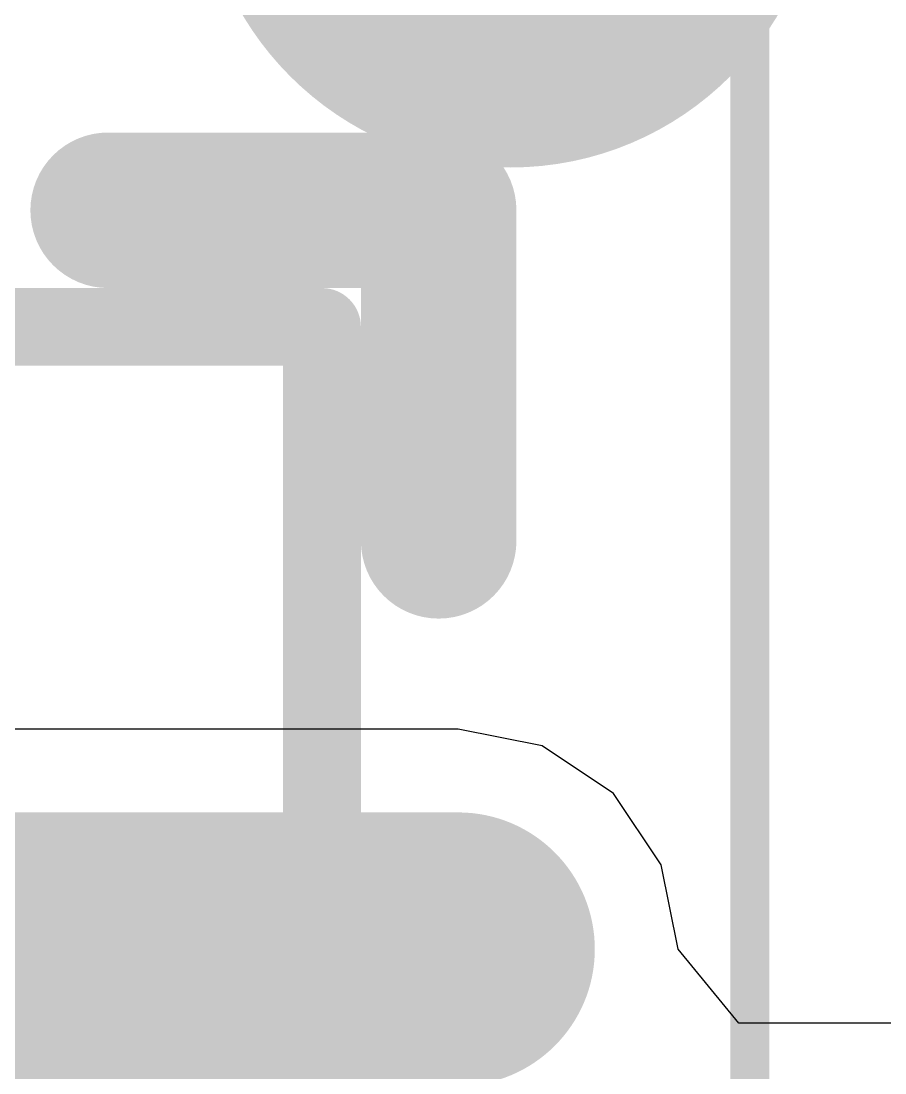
# Model space of a CAD drawing. Header units: inches. Extents: x 0 to 5455, y -5 to 5444.
# Drawn here: x 14.371 to 15.482, y 30.436 to 31.788 of the extents above; entities that cross this region are included whole.
import ezdxf

# ---------------------------------------------------------------- set-up
doc = ezdxf.new("R2010")
doc.units = ezdxf.units.IN
for name, color, linetype in [('Bottom Layer', 5, 'Continuous'), ('Top 3D Body', 56, 'Continuous'), ('Top Courtyard', 56, 'Continuous'), ('Top Layer', 1, 'Continuous'), ('Top Overlay', 2, 'Continuous'), ('Top Paste', 8, 'Continuous'), ('Top Solder', 216, 'Continuous')]:
    doc.layers.add(name, color=color, linetype=linetype)

# ---------------------------------------------------------------- blocks, each defined once
blk = doc.blocks.new('1C9CA8C2_7F7E_4E2B_A488_6DD37E6BADEA_36')
at = {"layer": 'Top Layer'}
h = blk.add_hatch(color=1, dxfattribs=at)
edge = h.paths.add_edge_path()
edge.add_arc((-0.75, 1.025), 0.125, 180, 360)
edge.add_line((-0.625, 1.025), (-0.625, 1.725))
edge.add_arc((-0.75, 1.725), 0.125, 0, 180)
edge.add_line((-0.875, 1.725), (-0.875, 1.025))
at = {"layer": 'Top Paste'}
h = blk.add_hatch(color=8, dxfattribs=at)
edge = h.paths.add_edge_path()
edge.add_arc((-0.75, 1.025), 0.125, 180, 360)
edge.add_line((-0.625, 1.025), (-0.625, 1.725))
edge.add_arc((-0.75, 1.725), 0.125, 0, 180)
edge.add_line((-0.875, 1.725), (-0.875, 1.025))
at = {"layer": 'Top Solder'}
h = blk.add_hatch(color=216, dxfattribs=at)
edge = h.paths.add_edge_path()
edge.add_arc((-0.75, 1.025), 0.1758, 180, 360)
edge.add_line((-0.5742, 1.025), (-0.5742, 1.725))
edge.add_arc((-0.75, 1.725), 0.1758, 0, 180)
edge.add_line((-0.9258, 1.725), (-0.9258, 1.025))
at = {"layer": 'Top 3D Body'}
for points in [[(-1.55, -1.55, 0.1, 0.1, 0), (-1.55, 1.55, 0.1, 0.1, 0)], [(1.55, 1.55, 0.1, 0.1, 0), (-1.55, 1.55, 0.1, 0.1, 0)]]:
    blk.add_lwpolyline(points, format="xyseb", dxfattribs=at)
for points in [[(-1.575, 1.55, 0.05, 0.05, 1), (-1.525, 1.55, 0.05, 0.05, 1)], [(-1.575, 1.55, 0.05, 0.05, 1), (-1.525, 1.55, 0.05, 0.05, 1)], [(-0.15, 0.65, 0.1, 0.1, 1), (-1.15, 0.65, 0.1, 0.1, 1)]]:
    blk.add_lwpolyline(points, format="xyseb", close=True, dxfattribs=at)
at = {"layer": 'Top Courtyard'}
blk.add_lwpolyline([(2.1, 2.1, 0.05, 0.05, 0), (-2.1, 2.1, 0.05, 0.05, 0)], format="xyseb", dxfattribs=at)
at = {"layer": 'Top Overlay'}
for points in [[(-1.7, 1.275, 0.2, 0.2, 0), (-1.7, 1.7, 0.2, 0.2, 0)], [(-1.275, 1.7, 0.2, 0.2, 0), (-1.7, 1.7, 0.2, 0.2, 0)]]:
    blk.add_lwpolyline(points, format="xyseb", dxfattribs=at)
for points in [[(-1.75, 1.7, 0.1, 0.1, 1), (-1.65, 1.7, 0.1, 0.1, 1)], [(-1.75, 1.7, 0.1, 0.1, 1), (-1.65, 1.7, 0.1, 0.1, 1)], [(-1.325, 1.7, 0.1, 0.1, 1), (-1.225, 1.7, 0.1, 0.1, 1)], [(-1.75, 1.275, 0.1, 0.1, 1), (-1.65, 1.275, 0.1, 0.1, 1)]]:
    blk.add_lwpolyline(points, format="xyseb", close=True, dxfattribs=at)

msp = doc.modelspace()

# ---------------------------------------------------------------- hatches: boundary and pattern name
at = {"layer": 'Bottom Layer'}
h = msp.add_hatch(color=5, dxfattribs=at)
edge = h.paths.add_edge_path()
edge.add_arc((15, 32), 0.4, 0, 360)
at = {"layer": 'Top Layer'}
h = msp.add_hatch(color=1, dxfattribs=at)
edge = h.paths.add_edge_path()
edge.add_arc((15, 32), 0.4, 0, 360)

# ---------------------------------------------------------------- linework, layer by layer
for p, q in [((14.933, 30.8778), (14.2408, 30.8778)), ((15.0412, 30.8563), (14.933, 30.8778)), ((15.133, 30.795), (15.0412, 30.8563)), ((15.1943, 30.7032), (15.133, 30.795)), ((15.2158, 30.595), (15.1943, 30.7032)), ((15.2938, 30.5), (15.2158, 30.595)), ((17.4456, 30.5), (15.2938, 30.5))]:
    msp.add_line(p, q, dxfattribs=at)

# ---------------------------------------------------------------- block references
at = {"rotation": 270}
msp.add_blockref('1C9CA8C2_7F7E_4E2B_A488_6DD37E6BADEA_36', (13.208, 29.845), dxfattribs=at)

doc.saveas('drawing.dxf')
